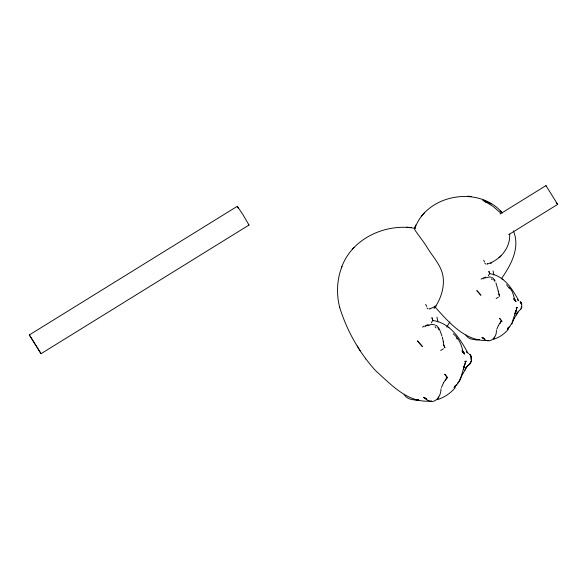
<?xml version="1.0" encoding="UTF-8"?>
<svg xmlns="http://www.w3.org/2000/svg" width="587" height="587" viewBox="0 0 587 587"><rect width="100%" height="100%" fill="white"/><g stroke="black" fill="none" stroke-linecap="round" stroke-linejoin="round"><path stroke-width="0.88" d="M470.693 356.221L470.715 355.025L469.541 354.218L470.517 355.348L471.075 359.721M521.058 303.31L521.073 302.32L520.104 301.652L521.307 304.095M470.613 361.614L470.554 363.375L469.483 364.116L470.855 362.194M521.344 306.561L521.19 308.27L520.434 309.334M471.537 361.335L471.442 356.375M521.762 307.559L521.674 303.442M471.104 361.974L471.412 360.125M521.395 308.087L521.652 306.553M440.991 388.807C441.013 398.037 432.89 406.586 424.797 397.905L426.749 399.314L423.506 397.362L426.023 398.742M496.404 330.356C496.984 337.885 489.059 345.031 482.962 337.914L484.583 339.081L481.898 337.459L483.982 338.604M465.762 361.379L463.495 368.885L465.762 361.379L464.772 361.394L466.533 361.152M516.964 307.595L515.085 313.825L516.964 307.595L516.142 307.603L517.609 307.405M341.964 266.52C336.865 279.566 336.219 294.19 339.763 307.72M341.465 267.775C351.415 238.586 385.879 222.899 415.097 228.358M435.723 306.216C440.837 298.203 444.007 288.4 443.302 278.803C442.422 266.109 432.832 257.209 426.8 246.841C423.036 240.824 418.428 235.358 414.569 229.444C425.524 194.583 478.64 184.626 502.369 212.978M414.334 228.563L415.757 225.004M511.827 323.576L515.922 310.89L515.092 312.365M443.53 382.819L441.424 387.486M438.034 398.47L438.694 396.988M498.517 325.389L496.763 329.263M493.953 338.383L494.496 337.151M445.496 380.449L446.7 377.845L443.611 382.592M500.146 323.422L501.144 321.265L498.583 325.198M467.619 365.708L462.343 374.521L462.776 373.501L459.416 381.367M466.738 366.853L465.667 368.071L468.918 364.534M519.583 310.207L516.89 313.15L517.778 312.137M511.695 324.185L514.491 317.655L514.131 318.499L516.905 313.876M457.706 383.216L458.374 382.005M511.116 324.215L509.986 326.343L507.315 329.124L508.613 327.245M463.304 367.477L464.5 365.356C461.918 373.031 460.92 381.917 454.133 387.317L454.969 386.107M431.298 322.894L432.186 321.36M488.362 275.648L489.096 274.378M449.921 321.867L446.722 327.018M501.357 278.781C510.888 265.177 520.53 247.743 513.376 230.874M464.735 370.331L465.689 368.944M516.112 315.021L517.991 312.284M508.159 327.92L507.315 329.124L509.252 326.864M487.401 263.68L486.953 264.113C500.058 260.342 510.543 247.949 509.663 234M454.133 387.317L456.466 384.595M352.596 248.969L354.012 247.413M424.21 213L421.246 216.251M468.529 365.356L470.429 363.272M508.327 329.292C504.416 333.981 499.229 337.554 493.396 339.367M455.358 387.523C450.647 393.173 444.396 397.472 437.359 399.659M414.415 228.365L414.833 228.482M430.146 308.476L429.603 308.997L436.163 306.01M499.023 257.7L501.496 255.47M434.072 308.373L435.393 307.184M490.666 263.6L491.759 262.609M483.028 278.906L484.524 277.834M424.871 326.812L426.676 325.528M481.127 279.192L482.455 278.253M422.581 327.164L424.181 326.027M520.053 309.863L520.94 309.254M496.147 298.556L498.436 297.125M440.676 350.49L443.442 348.759M29.35 334.942L237.317 206.286L242.857 214.519L249.005 225.048L41.039 353.704L29.35 334.942L41.039 353.704M500.095 213.998L545.961 185.624L557.65 204.386L508.672 234.683M485.405 277.967L489.507 276.895M483.673 277.82L485.676 277.093M425.648 325.514L428.062 324.633M429.046 325.345L427.74 325.682L429.743 324.765L432.678 324.391M435.415 306.363L434.629 306.289M488.531 340.416C465.44 342.148 448.717 322.102 434.666 306.575M431.504 400.921C408.222 403.819 391.324 384.698 375.651 370.735C359.244 352.706 346.88 330.65 339.675 307.383M479.403 339.616L475.639 339.763L479.403 339.616C474.545 339.8 468.587 339.844 465.821 335.001M418.802 400.041C413.461 400.114 407.099 399.71 404.142 394.398M418.692 400.033L415.97 400.143L418.443 400.063M489.998 277.115L491.04 277.181M433.272 324.655L434.527 324.736M471.552 196.564L467.795 196.175M411.054 227.609L406.52 227.14M557.65 204.386L556.146 202.449M249.005 225.048L248.374 224.366M490.116 273.725C504.292 276.022 512.121 288.753 518.504 300.214M433.411 320.575C450.493 323.342 459.922 338.677 467.619 352.486M491.789 277.57L492.875 277.967L495.12 280.865M435.429 325.205L436.735 325.682L439.443 329.175L441.952 336.021M491.363 204.027L484.246 200.431M502.061 278.972L503 279.551M447.8 326.893L448.938 327.59M453.193 333.82C459.107 338.413 461.837 345.42 463.15 352.516L462.417 351.268M514.616 299.744L515.694 300.647L513.889 298.915L516.039 301.557L513.882 298.688L514.799 300.236C513.603 295.833 512.847 290.925 509.325 287.623M462.938 351.921L464.229 353.014L462.057 350.923L464.647 354.108L462.05 350.644M486.256 202.588L482.866 200.13L493.476 206.712L500.66 213.066M468.279 353.08L468.697 353.44M484.818 263.247L485.713 264.055M427.028 307.948L428.106 308.916M500.153 210.733L501.951 212.553M517.352 299.634L518.328 300.705M466.225 351.789L467.406 353.073M509.237 288.268L506.537 284.717M491.429 278.781L492.236 279.794M434.989 326.658L435.972 327.884M365.268 358.452L365.606 358.877M456.451 338.097L457.17 339.037M357.226 345.897L360.125 350.769M238.249 208.121L237.317 206.286M483.681 260.283L484.568 262M425.663 304.382L426.734 306.451M545.961 185.624L546.233 186.24M493.953 279.786L494.621 281.32M438.034 327.869L438.841 329.725M498.649 293.962L499.676 296.252L498.253 291.115M443.699 344.958L444.931 347.717L443.787 345.097L443.214 341.524M489.529 273.322L489.778 274.026L488.883 271.297L489.587 273.564M432.707 320.084L433.001 320.935L431.922 317.648L432.876 320.685M495.912 282.765L498.473 291.702M520.933 302.268L521.557 304.227M470.539 354.966L471.288 357.322M442.356 337.18L443.478 342.228M493.065 270.856L493.843 275.061M436.963 317.119L437.865 321.852M479.579 293.676L476.82 290.572L480.951 295.254L479.579 293.676M420.718 344.606L417.394 340.871L422.369 346.513L420.718 344.606M501.929 321.316L499.559 318.286L501.929 321.316M447.654 377.911L444.792 374.264L447.654 377.911"/></g></svg>
